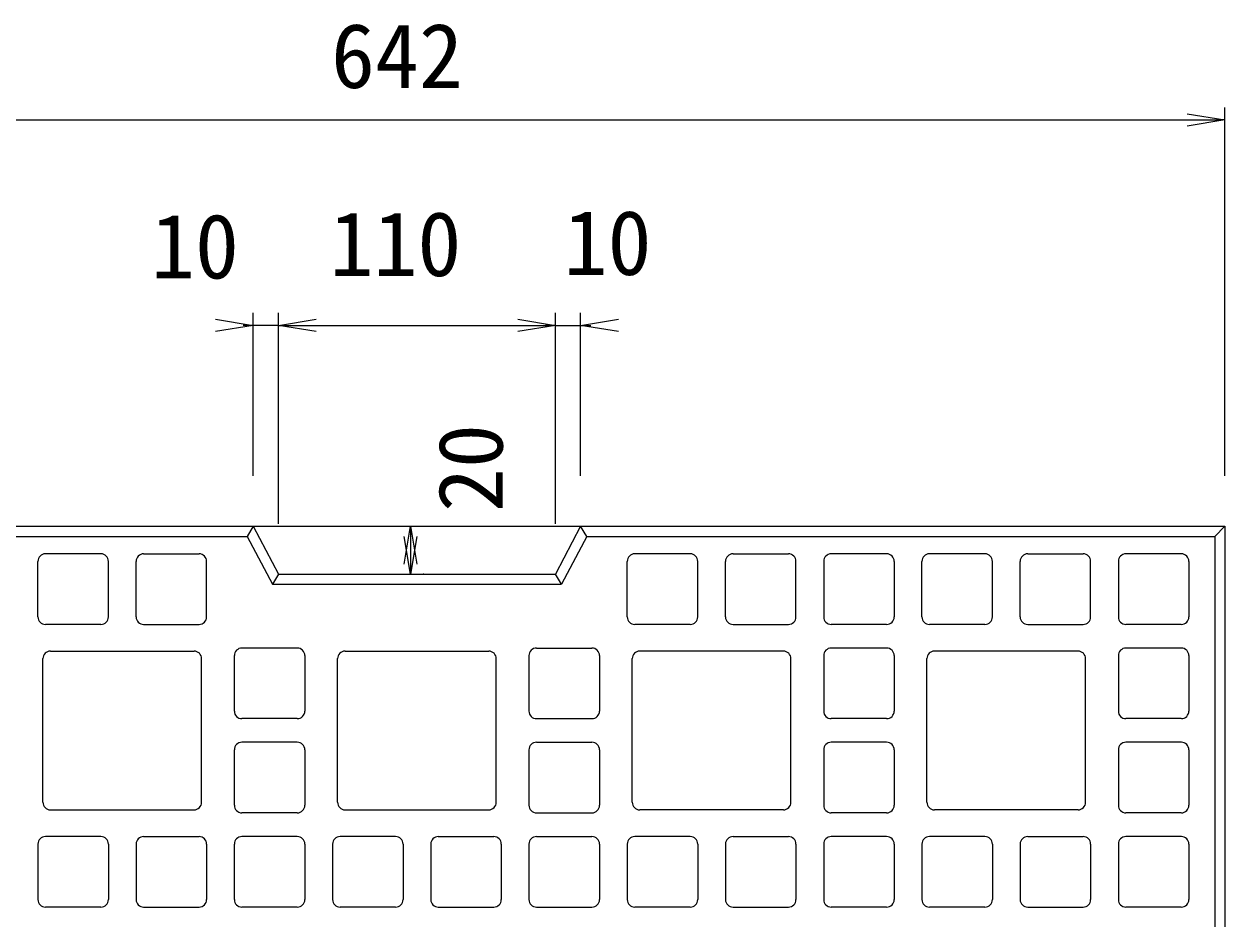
# Model space of a CAD drawing. Units: millimetres, scale not verified. Extents: x 0 to 84100, y 0 to 59400.
# Drawn here: x 18590 to 23359, y 12405 to 15956 of the extents above; entities that cross this region are included whole.
import ezdxf
from ezdxf.enums import TextEntityAlignment as Align

# ---------------------------------------------------------------- set-up
doc = ezdxf.new("R2010")
doc.units = ezdxf.units.MM
doc.header["$LTSCALE"] = 100
for name, color, linetype, lineweight in [('0_2', 7, 'Continuous', 9), ('D-STR', 7, 'Continuous', 18), ('D-STR-DIM（寸法）', 7, 'Continuous', 18), ('D-STR-STR1', 7, 'Continuous', 18), ('D-STR-STR1（構造物）', 7, 'Continuous', 18)]:
    doc.layers.add(name, color=color, linetype=linetype, lineweight=lineweight)
doc.styles.add('ＭＳ ゴシック', font='')
doc.styles.get('ＭＳ ゴシック').set_extended_font_data('MS Gothic')

msp = doc.modelspace()

# ---------------------------------------------------------------- linework, layer by layer
at = {"layer": '0_2'}
for p, q in [((23208.7, 15600.2), (23358.7, 15575.2)), ((23358.7, 15575.2), (23208.7, 15550.2)), ((19350.4, 14785.2), (19500.4, 14760.2)), ((19600.4, 14760.2), (19750.4, 14785.2)), ((19600.4, 14760.2), (19750.4, 14785.2)), ((20550.4, 14785.2), (20700.4, 14760.2)), ((20550.4, 14785.2), (20700.4, 14760.2)), ((20800.4, 14760.2), (20950.4, 14785.2)), ((19500.4, 14760.2), (19350.4, 14735.2)), ((19750.4, 14735.2), (19600.4, 14760.2)), ((19750.4, 14735.2), (19600.4, 14760.2)), ((20700.4, 14760.2), (20550.4, 14735.2)), ((20700.4, 14760.2), (20550.4, 14735.2)), ((20950.4, 14735.2), (20800.4, 14760.2)), ((20099.8, 13812.8), (20124.8, 13962.8)), ((20124.8, 13962.8), (20149.8, 13812.8)), ((20124.8, 13772.8), (20099.8, 13922.8)), ((20149.8, 13922.8), (20124.8, 13772.8))]:
    msp.add_line(p, q, dxfattribs=at)
at = {"layer": '0_2', "lineweight": 18}
for p, q in [((23358.7, 15575.2), (23338.7, 15575.2)), ((19500.4, 14760.2), (19480.4, 14760.2)), ((19600.4, 14760.2), (19620.4, 14760.2)), ((19600.4, 14760.2), (19620.4, 14760.2)), ((20700.4, 14760.2), (20680.4, 14760.2)), ((20700.4, 14760.2), (20680.4, 14760.2)), ((20800.4, 14760.2), (20820.4, 14760.2)), ((20124.8, 13962.8), (20124.8, 13942.8)), ((20124.8, 13772.8), (20124.8, 13792.8))]:
    msp.add_line(p, q, dxfattribs=at)
at = {"layer": 'D-STR'}
for p, q in [((16942.1, 13962.8), (23318.7, 13962.8)), ((19500.4, 13962.8), (19600.4, 13772.8)), ((20800.4, 13962.8), (20700.4, 13772.8)), ((20800.4, 13962.8), (23358.7, 13962.8)), ((23358.7, 13962.8), (23358.7, 8978.6)), ((19600.4, 13772.8), (20700.4, 13772.8))]:
    msp.add_line(p, q, dxfattribs=at)
at = {"layer": 'D-STR-DIM（寸法）'}
for p, q in [((23358.7, 14162.8), (23358.7, 15625.2)), ((16962.1, 15575.2), (23338.7, 15575.2)), ((19500.4, 14162.8), (19500.4, 14810.2)), ((19600.4, 13972.8), (19600.4, 14810.2)), ((19600.4, 13972.8), (19600.4, 14810.2)), ((20700.4, 13972.8), (20700.4, 14810.2)), ((20700.4, 13972.8), (20700.4, 14810.2)), ((20800.4, 14162.8), (20800.4, 14810.2)), ((19480.4, 14760.2), (19460.4, 14760.2)), ((19600.4, 14760.2), (19500.4, 14760.2)), ((19620.4, 14760.2), (19640.4, 14760.2)), ((19620.4, 14760.2), (20680.4, 14760.2)), ((20680.4, 14760.2), (20660.4, 14760.2)), ((20700.4, 14760.2), (20800.4, 14760.2)), ((20820.4, 14760.2), (20840.4, 14760.2)), ((19700.4, 13962.8), (20174.8, 13962.8)), ((20124.8, 13942.8), (20124.8, 13792.8)), ((20177.1, 13772.8), (20174.8, 13772.8))]:
    msp.add_line(p, q, dxfattribs=at)
at = {"layer": 'D-STR-STR1'}
for p, q in [((19500.4, 13962.8), (19476.2, 13922.9)), ((20824.6, 13922.9), (20800.4, 13962.8)), ((23358.7, 13962.8), (23318.7, 13922.9)), ((16982.1, 13922.9), (19476.2, 13922.9)), ((19476.2, 13922.9), (19576.3, 13732.8)), ((20824.6, 13922.9), (20724.5, 13732.8)), ((20824.6, 13922.9), (23318.7, 13922.9)), ((23318.7, 13922.9), (23318.7, 9018.6)), ((19600.4, 13772.8), (19576.3, 13732.8)), ((20724.5, 13732.8), (20700.4, 13772.8)), ((19576.3, 13732.8), (20724.5, 13732.8))]:
    msp.add_line(p, q, dxfattribs=at)
at = {"layer": 'D-STR-STR1（構造物）'}
for p, q in [((18895.3, 13853.6), (18675.3, 13853.6)), ((19065.3, 13853.6), (19285.3, 13853.6)), ((21235.3, 13853.6), (21015.3, 13853.6)), ((21405.3, 13853.6), (21625.3, 13853.6)), ((22015.3, 13853.6), (21795.3, 13853.6)), ((22405.3, 13853.6), (22185.3, 13853.6)), ((22575.3, 13853.6), (22795.3, 13853.6)), ((23185.3, 13853.6), (22965.3, 13853.6)), ((18645.3, 13603.6), (18645.3, 13823.6)), ((18925.3, 13603.6), (18925.3, 13823.6)), ((19035.3, 13603.6), (19035.3, 13823.6)), ((19315.3, 13603.6), (19315.3, 13823.6)), ((20985.3, 13603.6), (20985.3, 13823.6)), ((21265.3, 13603.6), (21265.3, 13823.6)), ((21375.3, 13603.6), (21375.3, 13823.6)), ((21655.3, 13603.6), (21655.3, 13823.6)), ((21765.3, 13823.6), (21765.3, 13603.6)), ((22045.3, 13823.6), (22045.3, 13603.6)), ((22155.3, 13603.6), (22155.3, 13823.6)), ((22435.3, 13603.6), (22435.3, 13823.6)), ((22545.3, 13603.6), (22545.3, 13823.6)), ((22825.3, 13603.6), (22825.3, 13823.6)), ((22935.3, 13823.6), (22935.3, 13603.6)), ((23215.3, 13823.6), (23215.3, 13603.6)), ((18895.3, 13573.6), (18675.3, 13573.6)), ((19065.3, 13573.6), (19285.3, 13573.6)), ((21235.3, 13573.6), (21015.3, 13573.6)), ((21405.3, 13573.6), (21625.3, 13573.6)), ((22015.3, 13573.6), (21795.3, 13573.6)), ((22405.3, 13573.6), (22185.3, 13573.6)), ((22575.3, 13573.6), (22795.3, 13573.6)), ((23185.3, 13573.6), (22965.3, 13573.6)), ((18695.3, 13467.6), (19265.3, 13467.6)), ((19425.3, 13449.6), (19425.3, 13229.6)), ((19675.3, 13479.6), (19455.3, 13479.6)), ((19705.3, 13449.6), (19705.3, 13229.6)), ((19865.3, 13467.6), (20435.3, 13467.6)), ((20595.3, 13449.6), (20595.3, 13229.6)), ((20625.3, 13479.6), (20845.3, 13479.6)), ((20875.3, 13449.6), (20875.3, 13229.6)), ((21605.3, 13467.6), (21035.3, 13467.6)), ((21765.3, 13449.6), (21765.3, 13229.6)), ((22015.3, 13479.6), (21795.3, 13479.6)), ((22045.3, 13449.6), (22045.3, 13229.6)), ((22775.3, 13467.6), (22205.3, 13467.6)), ((22935.3, 13449.6), (22935.3, 13229.6)), ((23185.3, 13479.6), (22965.3, 13479.6)), ((23215.3, 13449.6), (23215.3, 13229.6)), ((18665.3, 12867.6), (18665.3, 13437.6)), ((19295.3, 12867.6), (19295.3, 13437.6)), ((19835.3, 12867.6), (19835.3, 13437.6)), ((20465.3, 12867.6), (20465.3, 13437.6)), ((21005.3, 12867.6), (21005.3, 13437.6)), ((21635.3, 12867.6), (21635.3, 13437.6)), ((22175.3, 12867.6), (22175.3, 13437.6)), ((22805.3, 12867.6), (22805.3, 13437.6)), ((19675.3, 13199.6), (19455.3, 13199.6)), ((20625.3, 13199.6), (20845.3, 13199.6)), ((22015.3, 13199.6), (21795.3, 13199.6)), ((23185.3, 13199.6), (22965.3, 13199.6)), ((19425.3, 13075.6), (19425.3, 12855.6)), ((19675.3, 13105.6), (19455.3, 13105.6)), ((19705.3, 13075.6), (19705.3, 12855.6)), ((20595.3, 13075.6), (20595.3, 12855.6)), ((20625.3, 13105.6), (20845.3, 13105.6)), ((20875.3, 13075.6), (20875.3, 12855.6)), ((21765.3, 13075.6), (21765.3, 12855.6)), ((22015.3, 13105.6), (21795.3, 13105.6)), ((22045.3, 13075.6), (22045.3, 12855.6)), ((22935.3, 13075.6), (22935.3, 12855.6)), ((23185.3, 13105.6), (22965.3, 13105.6)), ((23215.3, 13075.6), (23215.3, 12855.6)), ((18695.3, 12837.6), (19265.3, 12837.6)), ((19865.3, 12837.6), (20435.3, 12837.6)), ((21605.3, 12837.6), (21035.3, 12837.6)), ((22775.3, 12837.6), (22205.3, 12837.6)), ((19675.3, 12825.6), (19455.3, 12825.6)), ((20625.3, 12825.6), (20845.3, 12825.6)), ((22015.3, 12825.6), (21795.3, 12825.6)), ((23185.3, 12825.6), (22965.3, 12825.6)), ((18645.3, 12701.6), (18645.3, 12481.6)), ((18895.3, 12731.6), (18675.3, 12731.6)), ((18925.3, 12701.6), (18925.3, 12481.6)), ((19035.3, 12701.6), (19035.3, 12481.6)), ((19065.3, 12731.6), (19285.3, 12731.6)), ((19315.3, 12701.6), (19315.3, 12481.6)), ((19425.3, 12701.6), (19425.3, 12481.6)), ((19675.3, 12731.6), (19455.3, 12731.6)), ((19705.3, 12701.6), (19705.3, 12481.6)), ((19815.3, 12701.6), (19815.3, 12481.6)), ((20065.3, 12731.6), (19845.3, 12731.6)), ((20095.3, 12701.6), (20095.3, 12481.6)), ((20205.3, 12701.6), (20205.3, 12481.6)), ((20235.3, 12731.6), (20455.3, 12731.6)), ((20485.3, 12701.6), (20485.3, 12481.6)), ((20595.3, 12701.6), (20595.3, 12481.6)), ((20625.3, 12731.6), (20845.3, 12731.6)), ((20875.3, 12701.6), (20875.3, 12481.6)), ((20985.3, 12701.6), (20985.3, 12481.6)), ((21235.3, 12731.6), (21015.3, 12731.6)), ((21265.3, 12701.6), (21265.3, 12481.6)), ((21375.3, 12701.6), (21375.3, 12481.6)), ((21405.3, 12731.6), (21625.3, 12731.6)), ((21655.3, 12701.6), (21655.3, 12481.6)), ((21765.3, 12701.6), (21765.3, 12481.6)), ((22015.3, 12731.6), (21795.3, 12731.6)), ((22045.3, 12701.6), (22045.3, 12481.6)), ((22155.3, 12701.6), (22155.3, 12481.6)), ((22405.3, 12731.6), (22185.3, 12731.6)), ((22435.3, 12701.6), (22435.3, 12481.6)), ((22545.3, 12701.6), (22545.3, 12481.6)), ((22575.3, 12731.6), (22795.3, 12731.6)), ((22825.3, 12701.6), (22825.3, 12481.6)), ((22935.3, 12701.6), (22935.3, 12481.6)), ((23185.3, 12731.6), (22965.3, 12731.6)), ((23215.3, 12701.6), (23215.3, 12481.6)), ((18895.3, 12451.6), (18675.3, 12451.6)), ((19065.3, 12451.6), (19285.3, 12451.6)), ((19675.3, 12451.6), (19455.3, 12451.6)), ((20065.3, 12451.6), (19845.3, 12451.6)), ((20235.3, 12451.6), (20455.3, 12451.6)), ((20625.3, 12451.6), (20845.3, 12451.6)), ((21235.3, 12451.6), (21015.3, 12451.6)), ((21405.3, 12451.6), (21625.3, 12451.6)), ((22015.3, 12451.6), (21795.3, 12451.6)), ((22405.3, 12451.6), (22185.3, 12451.6)), ((22575.3, 12451.6), (22795.3, 12451.6)), ((23185.3, 12451.6), (22965.3, 12451.6))]:
    msp.add_line(p, q, dxfattribs=at)
for centre, start, end in [((18675.3, 13823.6), 90, 180), ((18895.3, 13823.6), 360, 90), ((19065.3, 13823.6), 90, 180), ((19285.3, 13823.6), 360, 90), ((21015.4, 13823.6), 90, 180), ((21235.4, 13823.6), 360, 90), ((21405.4, 13823.6), 90, 180), ((21625.4, 13823.6), 360, 90), ((21795.4, 13823.6), 90, 180), ((22015.4, 13823.6), 360, 90), ((22185.4, 13823.6), 90, 180), ((22405.4, 13823.6), 360, 90), ((22575.4, 13823.6), 90, 180), ((22795.4, 13823.6), 360, 90), ((22965.4, 13823.6), 90, 180), ((23185.4, 13823.6), 360, 90), ((18675.3, 13603.6), 180, 270), ((18895.3, 13603.6), 270, 0), ((19065.3, 13603.6), 180, 270), ((19285.3, 13603.6), 270, 0), ((21015.4, 13603.6), 180, 270), ((21235.4, 13603.6), 270, 0), ((21405.4, 13603.6), 180, 270), ((21625.4, 13603.6), 270, 0), ((21795.4, 13603.6), 180, 270), ((22015.4, 13603.6), 270, 0), ((22185.4, 13603.6), 180, 270), ((22405.4, 13603.6), 270, 0), ((22575.4, 13603.6), 180, 270), ((22795.4, 13603.6), 270, 0), ((22965.4, 13603.6), 180, 270), ((23185.4, 13603.6), 270, 0), ((18695.4, 13437.6), 90, 180), ((19265.4, 13437.6), 360, 90), ((19455.4, 13449.6), 90, 180), ((19675.4, 13449.6), 360, 90), ((19865.4, 13437.6), 90, 180), ((20435.4, 13437.6), 360, 90), ((20625.3, 13449.6), 90, 180), ((20845.3, 13449.6), 360, 90), ((21035.3, 13437.6), 90, 180), ((21605.3, 13437.6), 360, 90), ((21795.4, 13449.6), 90, 180), ((22015.4, 13449.6), 360, 90), ((22205.3, 13437.6), 90, 180), ((22775.3, 13437.6), 360, 90), ((22965.4, 13449.6), 90, 180), ((23185.4, 13449.6), 360, 90), ((19455.4, 13229.6), 180, 270), ((19675.4, 13229.6), 270, 0), ((20625.3, 13229.6), 180, 270), ((20845.3, 13229.6), 270, 0), ((21795.4, 13229.6), 180, 270), ((22015.4, 13229.6), 270, 0), ((22965.4, 13229.6), 180, 270), ((23185.4, 13229.6), 270, 0), ((19455.4, 13075.6), 90, 180), ((19675.4, 13075.6), 360, 90), ((20625.3, 13075.6), 90, 180), ((20845.3, 13075.6), 360, 90), ((21795.4, 13075.6), 90, 180), ((22015.4, 13075.6), 360, 90), ((22965.4, 13075.6), 90, 180), ((23185.4, 13075.6), 360, 90), ((18695.4, 12867.6), 180, 270), ((19265.4, 12867.6), 270, 0), ((19455.4, 12855.6), 180, 270), ((19675.4, 12855.6), 270, 0), ((19865.4, 12867.6), 180, 270), ((20435.4, 12867.6), 270, 0), ((20625.3, 12855.6), 180, 270), ((20845.3, 12855.6), 270, 0), ((21035.3, 12867.6), 180, 270), ((21605.3, 12867.6), 270, 0), ((21795.4, 12855.6), 180, 270), ((22015.4, 12855.6), 270, 0), ((22205.3, 12867.6), 180, 270), ((22775.3, 12867.6), 270, 0), ((22965.4, 12855.6), 180, 270), ((23185.4, 12855.6), 270, 0), ((18675.3, 12701.6), 90, 180), ((18895.3, 12701.6), 360, 90), ((19065.3, 12701.6), 90, 180), ((19285.3, 12701.6), 360, 90), ((19455.4, 12701.6), 90, 180), ((19675.4, 12701.6), 360, 90), ((19845.4, 12701.6), 90, 180), ((20065.4, 12701.6), 360, 90), ((20235.3, 12701.6), 90, 180), ((20455.3, 12701.6), 360, 90), ((20625.3, 12701.6), 90, 180), ((20845.3, 12701.6), 360, 90), ((21015.4, 12701.6), 90, 180), ((21235.4, 12701.6), 360, 90), ((21405.4, 12701.6), 90, 180), ((21625.4, 12701.6), 360, 90), ((21795.4, 12701.6), 90, 180), ((22015.4, 12701.6), 360, 90), ((22185.4, 12701.6), 90, 180), ((22405.4, 12701.6), 360, 90), ((22575.4, 12701.6), 90, 180), ((22795.4, 12701.6), 360, 90), ((22965.4, 12701.6), 90, 180), ((23185.4, 12701.6), 360, 90), ((18675.3, 12481.6), 180, 270), ((18895.3, 12481.6), 270, 0), ((19065.3, 12481.6), 180, 270), ((19285.3, 12481.6), 270, 0), ((19455.4, 12481.6), 180, 270), ((19675.4, 12481.6), 270, 0), ((19845.4, 12481.6), 180, 270), ((20065.4, 12481.6), 270, 0), ((20235.3, 12481.6), 180, 270), ((20455.3, 12481.6), 270, 0), ((20625.3, 12481.6), 180, 270), ((20845.3, 12481.6), 270, 0), ((21015.4, 12481.6), 180, 270), ((21235.4, 12481.6), 270, 0), ((21405.4, 12481.6), 180, 270), ((21625.4, 12481.6), 270, 0), ((21795.4, 12481.6), 180, 270), ((22015.4, 12481.6), 270, 0), ((22185.4, 12481.6), 180, 270), ((22405.4, 12481.6), 270, 0), ((22575.4, 12481.6), 180, 270), ((22795.4, 12481.6), 270, 0), ((22965.4, 12481.6), 180, 270), ((23185.4, 12481.6), 270, 0)]:
    msp.add_arc(centre, 30, start, end, dxfattribs=at)

# ---------------------------------------------------------------- texts
at = {"layer": 'D-STR-DIM（寸法）', "style": 'ＭＳ ゴシック'}
for s, p in [('642', (19809.3, 15625.2)), ('10', (20732.7, 14883.3)), ('10', (19094.5, 14869.3)), ('110', (19803.1, 14878.7))]:
    msp.add_text(s, height=256.6, dxfattribs=at).set_placement(p, align=Align.BOTTOM_LEFT)
msp.add_text('20', height=256.6, rotation=90, dxfattribs=at).set_placement((20567.7, 14019.4), align=Align.BOTTOM_LEFT)

doc.saveas('drawing.dxf')
